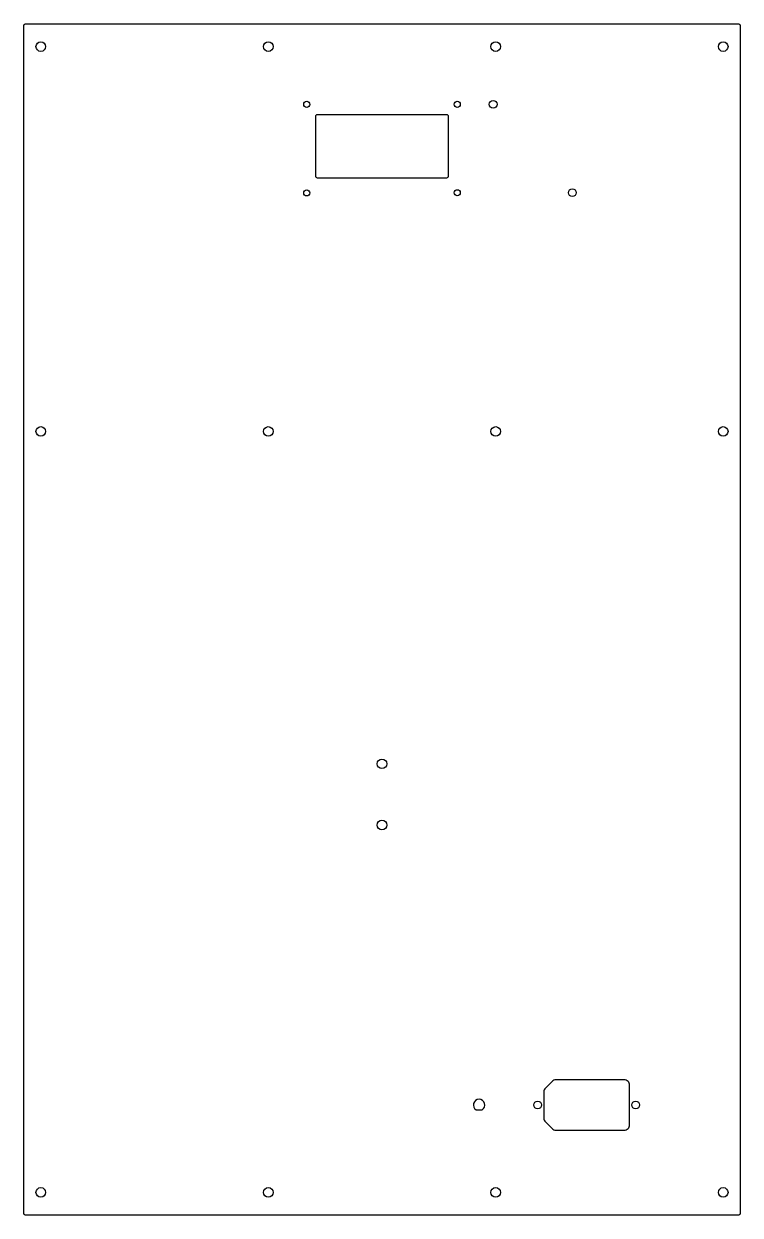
# Model space of a CAD drawing. Header units: millimetres. Extents: x -140 to 270, y 0 to 681.
import ezdxf

# ---------------------------------------------------------------- set-up
doc = ezdxf.new("R2010")
doc.units = ezdxf.units.MM
doc.layers.get('0').update_dxf_attribs({"linetype": 'CONTINUOUS'})

msp = doc.modelspace()

# ---------------------------------------------------------------- linework, layer by layer
for points in [[(-138.7, 0, -0.414214), (-139.7, 1), (-139.7, 680, -0.414214), (-138.7, 681), (268.7, 681, -0.414214), (269.7, 680), (269.7, 1, -0.414214), (268.7, 0)], [(28, 593), (102, 593, 0.414214), (103, 594), (103, 628, 0.414214), (102, 629), (28, 629, 0.414214), (27, 628), (27, 594, 0.414214)], [(162.18, 76.5), (158.35, 72.67, 0.198912), (157.48, 70.55), (157.48, 55.4, 0.198912), (158.35, 53.28), (162.18, 49.45, 0.198912), (164.3, 48.58), (203.48, 48.58, 0.414214), (206.48, 51.58), (206.48, 74.38, 0.414214), (203.48, 77.38), (164.3, 77.38, 0.198912)], [(118.74, 60.23), (122.21, 60.23, 3.464102)]]:
    msp.add_lwpolyline(points, format="xyb", close=True)
for centre, radius in [((-130, 668), 2.75), ((0, 668), 2.75), ((130, 668), 2.75), ((260, 668), 2.75), ((22, 634.97), 1.75), ((108, 635.01), 1.75), ((128.54, 635.02), 2.22), ((22.02, 584.37), 1.75), ((108, 584.42), 1.75), ((173.78, 584.45), 2.23), ((-130, 448), 2.75), ((0, 448), 2.75), ((130, 448), 2.75), ((260, 448), 2.75), ((65, 258), 2.75), ((65, 223), 2.75), ((153.98, 62.98), 2.25), ((209.98, 62.98), 2.25), ((-130, 13), 2.75), ((0, 13), 2.75), ((130, 13), 2.75), ((260, 13), 2.75)]:
    msp.add_circle(centre, radius)

doc.saveas('drawing.dxf')
